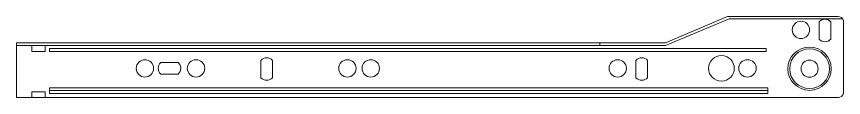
# Model space of a CAD drawing. Header units: millimetres. Extents: x -36975 to 25048, y -11091 to 9259.
# Drawn here: x 3692.7 to 3977.8, y -3918.8 to -3890.7 of the extents above; entities that cross this region are included whole.
import ezdxf

# ---------------------------------------------------------------- set-up
doc = ezdxf.new("R2010")
doc.units = ezdxf.units.MM

msp = doc.modelspace()

# ---------------------------------------------------------------- linework, layer by layer
at = {"lineweight": 5}
for p, q in [((3938.37, -3891.57), (3977.5, -3891.57)), ((3893.8, -3900.81), (3893.8, -3899.81))]:
    msp.add_line(p, q, dxfattribs=at)
for points in [[(3975.78, -3890.75), (3937.78, -3890.75), (3916.38, -3899.81), (3692.65, -3899.81), (3692.65, -3918.75)], [(3692.65, -3900.81), (3916.38, -3900.81), (3938.37, -3891.57)], [(3969.37, -3898.59), (3969.37, -3898.59), (3969.37, -3892.59)], [(3973.37, -3892.59), (3973.37, -3892.59), (3973.37, -3898.59)], [(3977.78, -3917.21), (3977.78, -3892.29)], [(3697.97, -3900.81), (3697.97, -3902.81), (3702.5, -3902.81), (3702.5, -3900.81)], [(3951.12, -3901.81), (3704.06, -3901.81), (3704.06, -3902.81), (3951.12, -3902.81), (3951.12, -3901.81)], [(3776.89, -3911.91), (3776.89, -3911.91), (3776.89, -3905.91)], [(3780.89, -3905.91), (3780.89, -3905.91), (3780.89, -3911.91)], [(3906.23, -3911.91), (3906.23, -3911.91), (3906.23, -3905.91)], [(3910.23, -3905.91), (3910.23, -3905.91), (3910.23, -3911.91)], [(3742.37, -3906.64), (3742.37, -3906.64), (3748.37, -3906.64)], [(3748.37, -3910.64), (3748.37, -3910.64), (3742.37, -3910.64)], [(3697.97, -3918.75), (3697.97, -3916.75), (3702.5, -3916.75), (3702.5, -3918.75)], [(3951.66, -3915.36), (3704.06, -3915.36), (3704.06, -3916.35), (3951.66, -3916.35), (3951.66, -3915.36)], [(3944.68, -3916.35), (3704.06, -3916.35), (3704.06, -3917.35), (3951.66, -3917.35), (3951.66, -3916.35)], [(3692.65, -3918.75), (3976.19, -3918.75)]]:
    msp.add_lwpolyline(points, dxfattribs=at)
for centre, radius in [((3963.1, -3895.36), 3), ((3966.1, -3908.79), 7.49), ((3966.1, -3908.79), 6.85), ((3736.91, -3908.68), 3), ((3754.54, -3908.68), 3), ((3806.73, -3908.68), 3), ((3814.8, -3908.68), 3), ((3899.95, -3908.68), 3), ((3935.71, -3908.68), 4.42), ((3944.68, -3908.68), 3), ((3966.1, -3908.79), 2.95)]:
    msp.add_circle(centre, radius, dxfattribs=at)
for centre, radius, start, end in [((3971.37, -3894.43), 2.72, 42.5545, 137.4455), ((3975.98, -3892.55), 1.81, 8.2594, 96.5134), ((3971.37, -3896.76), 2.72, 222.5545, 317.4455), ((3778.89, -3907.75), 2.72, 42.5545, 137.4455), ((3908.23, -3907.75), 2.72, 42.5545, 137.4455), ((3744.21, -3908.64), 2.72, 132.5545, 227.4455), ((3746.54, -3908.64), 2.72, 312.5545, 47.4455), ((3778.89, -3910.08), 2.72, 222.5545, 317.4455), ((3908.23, -3910.08), 2.72, 222.5545, 317.4455), ((3975.98, -3916.95), 1.81, 263.4866, 351.7406)]:
    msp.add_arc(centre, radius, start, end, dxfattribs=at)

doc.saveas('drawing.dxf')
